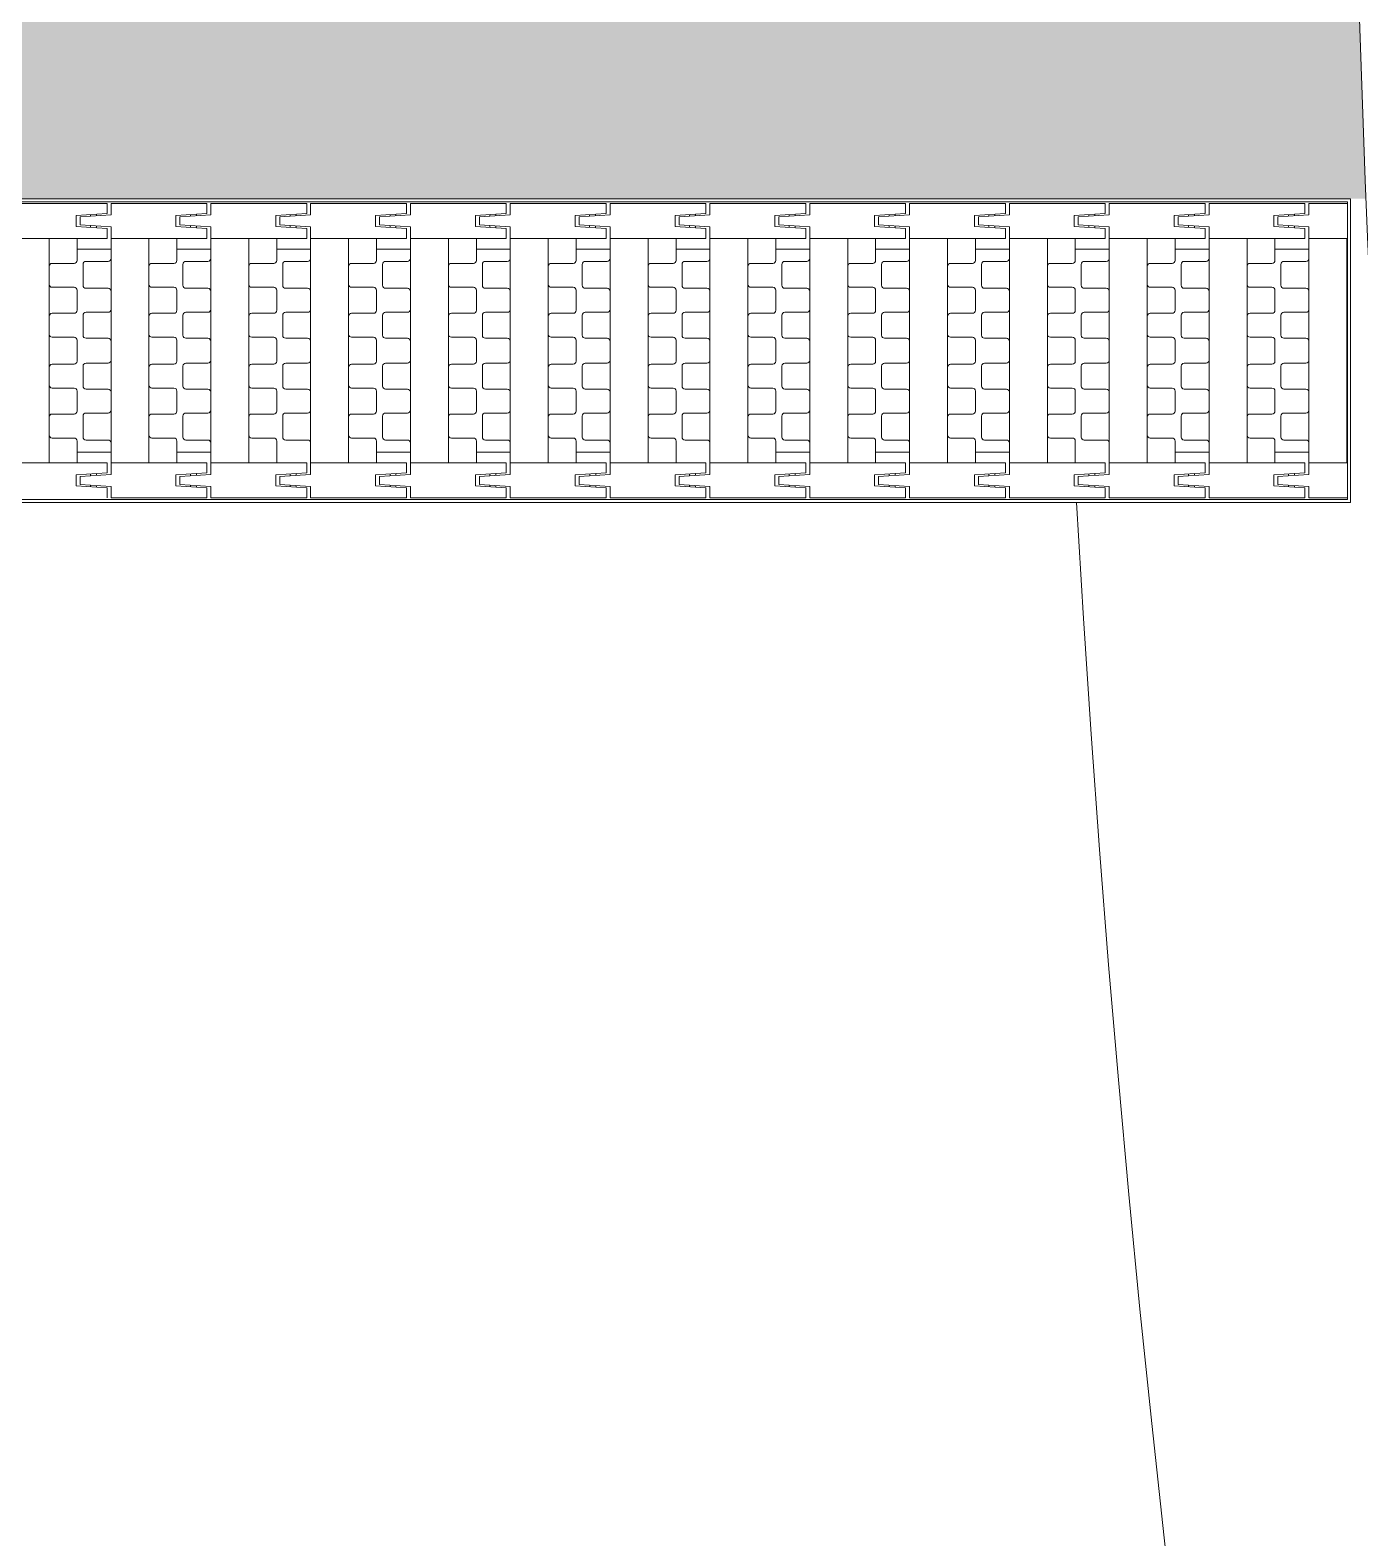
# Model space of a CAD drawing. Header units: millimetres. Extents: x 4003075 to 5615882, y 1445368 to 2591247.
# Drawn here: x 5330306 to 5331181, y 2466286 to 2467279 of the extents above; entities that cross this region are included whole.
import ezdxf

# ---------------------------------------------------------------- set-up
doc = ezdxf.new("R2010")
doc.units = ezdxf.units.MM
doc.layers.add('XR-평면도$0$A-CNTL', color=9, linetype='Continuous', lineweight=15)
doc.layers.add('XR-평면도$0$A-ELEV-LIN3', color=9, linetype='Continuous', lineweight=18)
doc.layers.add('XR-평면도$0$A-ELEV-PATT', color=9, linetype='Continuous')

# ---------------------------------------------------------------- blocks, each defined once
blk = doc.blocks.new('XR-평면도$0$무소음트렌치')
at = {"layer": 'XR-평면도$0$A-ELEV-LIN3'}
for p, q in [((0, 200), (7800, 200)), ((7800, 0), (7800, 200)), ((1.97, 198.03), (7798.03, 198.03)), ((6981.93, 196.88), (6918.88, 196.88)), ((6961.57, 189), (6981.93, 190.31)), ((6961.57, 189), (6961.57, 181.77)), ((6964.2, 188.01), (6984.56, 189.32)), ((6971.08, 188.45), (6971.08, 189.61)), ((6975.02, 188.71), (6975.02, 189.86)), ((6981.93, 190.31), (6981.93, 196.88)), ((6984.56, 189.32), (6984.56, 196.88)), ((6984.56, 196.88), (7047.62, 196.88)), ((7027.25, 189), (7047.62, 190.31)), ((7027.25, 189), (7027.25, 181.77)), ((7029.88, 188.01), (7050.24, 189.32)), ((7036.76, 188.45), (7036.76, 189.61)), ((7040.7, 188.71), (7040.7, 189.86)), ((7047.62, 190.31), (7047.62, 196.88)), ((7050.24, 196.88), (7113.3, 196.88)), ((7050.24, 189.32), (7050.24, 196.88)), ((7092.94, 189), (7113.3, 190.31)), ((7092.94, 189), (7092.94, 181.77)), ((7095.56, 188.01), (7115.92, 189.32)), ((7102.45, 188.45), (7102.45, 189.61)), ((7106.39, 188.71), (7106.39, 189.86)), ((7113.3, 190.31), (7113.3, 196.88)), ((7115.92, 189.32), (7115.92, 196.88)), ((7115.92, 196.88), (7178.98, 196.88)), ((7158.62, 189), (7178.98, 190.31)), ((7158.62, 189), (7158.62, 181.77)), ((7161.25, 188.01), (7181.61, 189.32)), ((7168.13, 188.45), (7168.13, 189.61)), ((7172.07, 188.71), (7172.07, 189.86)), ((7178.98, 190.31), (7178.98, 196.88)), ((7181.61, 189.32), (7181.61, 196.88)), ((7181.61, 196.88), (7244.66, 196.88)), ((7224.3, 189), (7244.66, 190.31)), ((7224.3, 189), (7224.3, 181.77)), ((7226.93, 188.01), (7247.29, 189.32)), ((7233.81, 188.45), (7233.81, 189.61)), ((7237.75, 188.71), (7237.75, 189.86)), ((7244.66, 190.31), (7244.66, 196.88)), ((7247.29, 189.32), (7247.29, 196.88)), ((7247.29, 196.88), (7310.34, 196.88)), ((7289.98, 189), (7310.34, 190.31)), ((7289.98, 189), (7289.98, 181.77)), ((7292.61, 188.01), (7312.97, 189.32)), ((7299.49, 188.45), (7299.49, 189.61)), ((7303.43, 188.71), (7303.43, 189.86)), ((7310.34, 190.31), (7310.34, 196.88)), ((7312.97, 196.88), (7376.02, 196.88)), ((7312.97, 189.32), (7312.97, 196.88)), ((7355.66, 189), (7376.02, 190.31)), ((7355.66, 189), (7355.66, 181.77)), ((7358.29, 188.01), (7378.65, 189.32)), ((7365.17, 188.45), (7365.17, 189.61)), ((7369.11, 188.71), (7369.11, 189.86)), ((7376.02, 190.31), (7376.02, 196.88)), ((7378.65, 189.32), (7378.65, 196.88)), ((7378.65, 196.88), (7441.7, 196.88)), ((7421.34, 189), (7441.7, 190.31)), ((7421.34, 189), (7421.34, 181.77)), ((7423.97, 188.01), (7444.33, 189.32)), ((7430.85, 188.45), (7430.85, 189.61)), ((7434.79, 188.71), (7434.79, 189.86)), ((7441.7, 190.31), (7441.7, 196.88)), ((7444.33, 189.32), (7444.33, 196.88)), ((7444.33, 196.88), (7507.39, 196.88)), ((7487.02, 189), (7507.39, 190.31)), ((7487.02, 189), (7487.02, 181.77)), ((7489.65, 188.01), (7510.01, 189.32)), ((7496.53, 188.45), (7496.53, 189.61)), ((7500.48, 188.71), (7500.48, 189.86)), ((7507.39, 190.31), (7507.39, 196.88)), ((7510.01, 189.32), (7510.01, 196.88)), ((7510.01, 196.88), (7573.07, 196.88)), ((7552.71, 189), (7573.07, 190.31)), ((7552.71, 189), (7552.71, 181.77)), ((7555.33, 188.01), (7575.69, 189.32)), ((7562.22, 188.45), (7562.22, 189.61)), ((7566.16, 188.71), (7566.16, 189.86)), ((7573.07, 190.31), (7573.07, 196.88)), ((7575.69, 196.88), (7638.75, 196.88)), ((7575.69, 189.32), (7575.69, 196.88)), ((7618.39, 189), (7638.75, 190.31)), ((7618.39, 189), (7618.39, 181.77)), ((7621.02, 188.01), (7641.38, 189.32)), ((7627.9, 188.45), (7627.9, 189.61)), ((7631.84, 188.71), (7631.84, 189.86)), ((7638.75, 190.31), (7638.75, 196.88)), ((7641.38, 189.32), (7641.38, 196.88)), ((7641.38, 196.88), (7704.43, 196.88)), ((7684.07, 189), (7704.43, 190.31)), ((7684.07, 189), (7684.07, 181.77)), ((7686.7, 188.01), (7707.06, 189.32)), ((7693.58, 188.45), (7693.58, 189.61)), ((7697.52, 188.71), (7697.52, 189.86)), ((7704.43, 190.31), (7704.43, 196.88)), ((7707.06, 189.32), (7707.06, 196.88)), ((7707.06, 196.88), (7770.11, 196.88)), ((7749.75, 189), (7770.11, 190.31)), ((7749.75, 189), (7749.75, 181.77)), ((7752.38, 188.01), (7772.74, 189.32)), ((7759.26, 188.45), (7759.26, 189.61)), ((7763.2, 188.71), (7763.2, 189.86)), ((7770.11, 190.31), (7770.11, 196.88)), ((7772.74, 189.32), (7772.74, 196.88)), ((7772.74, 196.88), (7798.03, 196.88)), ((7798.03, 1.97), (7798.03, 198.03)), ((6961.57, 181.77), (6981.93, 180.46)), ((6964.2, 188.01), (6964.2, 182.76)), ((6964.2, 182.76), (6984.56, 181.44)), ((6971.08, 181.16), (6971.08, 182.31)), ((6975.02, 180.9), (6975.02, 182.06)), ((6981.93, 180.46), (6981.93, 173.89)), ((6984.56, 181.44), (6984.56, 173.89)), ((7027.25, 181.77), (7047.62, 180.46)), ((7029.88, 188.01), (7029.88, 182.76)), ((7029.88, 182.76), (7050.24, 181.44)), ((7036.76, 181.16), (7036.76, 182.31)), ((7040.7, 180.9), (7040.7, 182.06)), ((7047.62, 180.46), (7047.62, 173.89)), ((7050.24, 181.44), (7050.24, 173.89)), ((7092.94, 181.77), (7113.3, 180.46)), ((7095.56, 188.01), (7095.56, 182.76)), ((7095.56, 182.76), (7115.92, 181.44)), ((7102.45, 181.16), (7102.45, 182.31)), ((7106.39, 180.9), (7106.39, 182.06)), ((7113.3, 180.46), (7113.3, 173.89)), ((7115.92, 181.44), (7115.92, 173.89)), ((7158.62, 181.77), (7178.98, 180.46)), ((7161.25, 188.01), (7161.25, 182.76)), ((7161.25, 182.76), (7181.61, 181.44)), ((7168.13, 181.16), (7168.13, 182.31)), ((7172.07, 180.9), (7172.07, 182.06)), ((7178.98, 180.46), (7178.98, 173.89)), ((7181.61, 181.44), (7181.61, 173.89)), ((7224.3, 181.77), (7244.66, 180.46)), ((7226.93, 188.01), (7226.93, 182.76)), ((7226.93, 182.76), (7247.29, 181.44)), ((7233.81, 181.16), (7233.81, 182.31)), ((7237.75, 180.9), (7237.75, 182.06)), ((7244.66, 180.46), (7244.66, 173.89)), ((7247.29, 181.44), (7247.29, 173.89)), ((7289.98, 181.77), (7310.34, 180.46)), ((7292.61, 188.01), (7292.61, 182.76)), ((7292.61, 182.76), (7312.97, 181.44)), ((7299.49, 181.16), (7299.49, 182.31)), ((7303.43, 180.9), (7303.43, 182.06)), ((7310.34, 180.46), (7310.34, 173.89)), ((7312.97, 181.44), (7312.97, 173.89)), ((7355.66, 181.77), (7376.02, 180.46)), ((7358.29, 188.01), (7358.29, 182.76)), ((7358.29, 182.76), (7378.65, 181.44)), ((7365.17, 181.16), (7365.17, 182.31)), ((7369.11, 180.9), (7369.11, 182.06)), ((7376.02, 180.46), (7376.02, 173.89)), ((7378.65, 181.44), (7378.65, 173.89)), ((7421.34, 181.77), (7441.7, 180.46)), ((7423.97, 188.01), (7423.97, 182.76)), ((7423.97, 182.76), (7444.33, 181.44)), ((7430.85, 181.16), (7430.85, 182.31)), ((7434.79, 180.9), (7434.79, 182.06)), ((7441.7, 180.46), (7441.7, 173.89)), ((7444.33, 181.44), (7444.33, 173.89)), ((7487.02, 181.77), (7507.39, 180.46)), ((7489.65, 188.01), (7489.65, 182.76)), ((7489.65, 182.76), (7510.01, 181.44)), ((7496.53, 181.16), (7496.53, 182.31)), ((7500.48, 180.9), (7500.48, 182.06)), ((7507.39, 180.46), (7507.39, 173.89)), ((7510.01, 181.44), (7510.01, 173.89)), ((7552.71, 181.77), (7573.07, 180.46)), ((7555.33, 188.01), (7555.33, 182.76)), ((7555.33, 182.76), (7575.69, 181.44)), ((7562.22, 181.16), (7562.22, 182.31)), ((7566.16, 180.9), (7566.16, 182.06)), ((7573.07, 180.46), (7573.07, 173.89)), ((7575.69, 181.44), (7575.69, 173.89)), ((7618.39, 181.77), (7638.75, 180.46)), ((7621.02, 188.01), (7621.02, 182.76)), ((7621.02, 182.76), (7641.38, 181.44)), ((7627.9, 181.16), (7627.9, 182.31)), ((7631.84, 180.9), (7631.84, 182.06)), ((7638.75, 180.46), (7638.75, 173.89)), ((7641.38, 181.44), (7641.38, 173.89)), ((7684.07, 181.77), (7704.43, 180.46)), ((7686.7, 188.01), (7686.7, 182.76)), ((7686.7, 182.76), (7707.06, 181.44)), ((7693.58, 181.16), (7693.58, 182.31)), ((7697.52, 180.9), (7697.52, 182.06)), ((7704.43, 180.46), (7704.43, 173.89)), ((7707.06, 181.44), (7707.06, 173.89)), ((7749.75, 181.77), (7770.11, 180.46)), ((7752.38, 188.01), (7752.38, 182.76)), ((7752.38, 182.76), (7772.74, 181.44)), ((7759.26, 181.16), (7759.26, 182.31)), ((7763.2, 180.9), (7763.2, 182.06)), ((7770.11, 180.46), (7770.11, 173.89)), ((7772.74, 181.44), (7772.74, 173.89)), ((6918.88, 173.89), (6981.93, 173.89)), ((6943.84, 173.89), (6943.84, 26.11)), ((6962.23, 173.89), (6962.23, 159.44)), ((6984.56, 173.89), (6984.56, 26.11)), ((6984.56, 173.89), (7047.62, 173.89)), ((7009.52, 173.89), (7009.52, 26.11)), ((7027.91, 173.89), (7027.91, 159.44)), ((7050.24, 173.89), (7050.24, 26.11)), ((7050.24, 173.89), (7113.3, 173.89)), ((7075.2, 173.89), (7075.2, 26.11)), ((7093.59, 173.89), (7093.59, 159.44)), ((7115.92, 173.89), (7115.92, 26.11)), ((7115.92, 173.89), (7178.98, 173.89)), ((7140.88, 173.89), (7140.88, 26.11)), ((7159.27, 173.89), (7159.27, 159.44)), ((7181.61, 173.89), (7181.61, 26.11)), ((7181.61, 173.89), (7244.66, 173.89)), ((7206.57, 173.89), (7206.57, 26.11)), ((7224.96, 173.89), (7224.96, 159.44)), ((7247.29, 173.89), (7247.29, 26.11)), ((7247.29, 173.89), (7310.34, 173.89)), ((7272.25, 173.89), (7272.25, 26.11)), ((7290.64, 173.89), (7290.64, 159.44)), ((7312.97, 173.89), (7312.97, 26.11)), ((7312.97, 173.89), (7376.02, 173.89)), ((7337.93, 173.89), (7337.93, 26.11)), ((7356.32, 173.89), (7356.32, 159.44)), ((7378.65, 173.89), (7378.65, 26.11)), ((7378.65, 173.89), (7441.7, 173.89)), ((7403.61, 173.89), (7403.61, 26.11)), ((7422, 173.89), (7422, 159.44)), ((7444.33, 173.89), (7444.33, 26.11)), ((7444.33, 173.89), (7507.39, 173.89)), ((7469.29, 173.89), (7469.29, 26.11)), ((7487.68, 173.89), (7487.68, 159.44)), ((7510.01, 173.89), (7510.01, 26.11)), ((7510.01, 173.89), (7573.07, 173.89)), ((7534.97, 173.89), (7534.97, 26.11)), ((7553.36, 173.89), (7553.36, 159.44)), ((7575.69, 173.89), (7575.69, 26.11)), ((7575.69, 173.89), (7638.75, 173.89)), ((7600.65, 173.89), (7600.65, 26.11)), ((7619.04, 173.89), (7619.04, 159.44)), ((7641.38, 173.89), (7641.38, 26.11)), ((7641.38, 173.89), (7704.43, 173.89)), ((7666.34, 173.89), (7666.34, 26.11)), ((7684.73, 173.89), (7684.73, 159.44)), ((7707.06, 173.89), (7707.06, 26.11)), ((7707.06, 173.89), (7770.11, 173.89)), ((7732.02, 173.89), (7732.02, 26.11)), ((7750.41, 173.89), (7750.41, 159.44)), ((7772.74, 173.89), (7772.74, 26.11)), ((7772.74, 173.89), (7798.03, 173.89)), ((7797.7, 173.89), (7797.7, 26.11)), ((6962.23, 166.83), (6984.56, 166.83)), ((6968.14, 158.78), (6982.59, 158.78)), ((7027.91, 166.83), (7050.24, 166.83)), ((7033.82, 158.78), (7048.27, 158.78)), ((7093.59, 166.83), (7115.92, 166.83)), ((7099.5, 158.78), (7113.95, 158.78)), ((7159.27, 166.83), (7181.61, 166.83)), ((7165.19, 158.78), (7179.64, 158.78)), ((7224.96, 166.83), (7247.29, 166.83)), ((7230.87, 158.78), (7245.32, 158.78)), ((7290.64, 166.83), (7312.97, 166.83)), ((7296.55, 158.78), (7311, 158.78)), ((7356.32, 166.83), (7378.65, 166.83)), ((7362.23, 158.78), (7376.68, 158.78)), ((7422, 166.83), (7444.33, 166.83)), ((7427.91, 158.78), (7442.36, 158.78)), ((7487.68, 166.83), (7510.01, 166.83)), ((7493.59, 158.78), (7508.04, 158.78)), ((7553.36, 166.83), (7575.69, 166.83)), ((7559.27, 158.78), (7573.72, 158.78)), ((7619.04, 166.83), (7641.38, 166.83)), ((7624.96, 158.78), (7639.41, 158.78)), ((7684.73, 166.83), (7707.06, 166.83)), ((7690.64, 158.78), (7705.09, 158.78)), ((7750.41, 166.83), (7772.74, 166.83)), ((7756.32, 158.78), (7770.77, 158.78)), ((6945.81, 157.47), (6960.26, 157.47)), ((6966.17, 156.81), (6966.17, 143.02)), ((7011.49, 157.47), (7025.94, 157.47)), ((7031.85, 156.81), (7031.85, 143.02)), ((7077.17, 157.47), (7091.62, 157.47)), ((7097.53, 156.81), (7097.53, 143.02)), ((7142.85, 157.47), (7157.3, 157.47)), ((7163.22, 156.81), (7163.22, 143.02)), ((7208.54, 157.47), (7222.99, 157.47)), ((7228.9, 156.81), (7228.9, 143.02)), ((7274.22, 157.47), (7288.67, 157.47)), ((7294.58, 156.81), (7294.58, 143.02)), ((7339.9, 157.47), (7354.35, 157.47)), ((7360.26, 156.81), (7360.26, 143.02)), ((7405.58, 157.47), (7420.03, 157.47)), ((7425.94, 156.81), (7425.94, 143.02)), ((7471.26, 157.47), (7485.71, 157.47)), ((7491.62, 156.81), (7491.62, 143.02)), ((7536.94, 157.47), (7551.39, 157.47)), ((7557.3, 156.81), (7557.3, 143.02)), ((7602.62, 157.47), (7617.07, 157.47)), ((7622.99, 156.81), (7622.99, 143.02)), ((7668.31, 157.47), (7682.76, 157.47)), ((7688.67, 156.81), (7688.67, 143.02)), ((7733.99, 157.47), (7748.44, 157.47)), ((7754.35, 156.81), (7754.35, 143.02)), ((6945.81, 141.71), (6960.26, 141.71)), ((6962.23, 139.73), (6962.23, 126.6)), ((6968.14, 141.05), (6982.59, 141.05)), ((7011.49, 141.71), (7025.94, 141.71)), ((7027.91, 139.73), (7027.91, 126.6)), ((7033.82, 141.05), (7048.27, 141.05)), ((7077.17, 141.71), (7091.62, 141.71)), ((7093.59, 139.73), (7093.59, 126.6)), ((7099.5, 141.05), (7113.95, 141.05)), ((7142.85, 141.71), (7157.3, 141.71)), ((7159.27, 139.73), (7159.27, 126.6)), ((7165.19, 141.05), (7179.64, 141.05)), ((7208.54, 141.71), (7222.99, 141.71)), ((7224.96, 139.73), (7224.96, 126.6)), ((7230.87, 141.05), (7245.32, 141.05)), ((7274.22, 141.71), (7288.67, 141.71)), ((7290.64, 139.73), (7290.64, 126.6)), ((7296.55, 141.05), (7311, 141.05)), ((7339.9, 141.71), (7354.35, 141.71)), ((7356.32, 139.73), (7356.32, 126.6)), ((7362.23, 141.05), (7376.68, 141.05)), ((7405.58, 141.71), (7420.03, 141.71)), ((7422, 139.73), (7422, 126.6)), ((7427.91, 141.05), (7442.36, 141.05)), ((7471.26, 141.71), (7485.71, 141.71)), ((7487.68, 139.73), (7487.68, 126.6)), ((7493.59, 141.05), (7508.04, 141.05)), ((7536.94, 141.71), (7551.39, 141.71)), ((7553.36, 139.73), (7553.36, 126.6)), ((7559.27, 141.05), (7573.72, 141.05)), ((7602.62, 141.71), (7617.07, 141.71)), ((7619.04, 139.73), (7619.04, 126.6)), ((7624.96, 141.05), (7639.41, 141.05)), ((7668.31, 141.71), (7682.76, 141.71)), ((7684.73, 139.73), (7684.73, 126.6)), ((7690.64, 141.05), (7705.09, 141.05)), ((7733.99, 141.71), (7748.44, 141.71)), ((7750.41, 139.73), (7750.41, 126.6)), ((7756.32, 141.05), (7770.77, 141.05)), ((6945.81, 124.63), (6960.26, 124.63)), ((6966.17, 123.31), (6966.17, 110.18)), ((6968.14, 125.29), (6982.59, 125.29)), ((7011.49, 124.63), (7025.94, 124.63)), ((7031.85, 123.31), (7031.85, 110.18)), ((7033.82, 125.29), (7048.27, 125.29)), ((7077.17, 124.63), (7091.62, 124.63)), ((7097.53, 123.31), (7097.53, 110.18)), ((7099.5, 125.29), (7113.95, 125.29)), ((7142.85, 124.63), (7157.3, 124.63)), ((7163.22, 123.31), (7163.22, 110.18)), ((7165.19, 125.29), (7179.64, 125.29)), ((7208.54, 124.63), (7222.99, 124.63)), ((7228.9, 123.31), (7228.9, 110.18)), ((7230.87, 125.29), (7245.32, 125.29)), ((7274.22, 124.63), (7288.67, 124.63)), ((7294.58, 123.31), (7294.58, 110.18)), ((7296.55, 125.29), (7311, 125.29)), ((7339.9, 124.63), (7354.35, 124.63)), ((7360.26, 123.31), (7360.26, 110.18)), ((7362.23, 125.29), (7376.68, 125.29)), ((7405.58, 124.63), (7420.03, 124.63)), ((7425.94, 123.31), (7425.94, 110.18)), ((7427.91, 125.29), (7442.36, 125.29)), ((7471.26, 124.63), (7485.71, 124.63)), ((7491.62, 123.31), (7491.62, 110.18)), ((7493.59, 125.29), (7508.04, 125.29)), ((7536.94, 124.63), (7551.39, 124.63)), ((7557.3, 123.31), (7557.3, 110.18)), ((7559.27, 125.29), (7573.72, 125.29)), ((7602.62, 124.63), (7617.07, 124.63)), ((7622.99, 123.31), (7622.99, 110.18)), ((7624.96, 125.29), (7639.41, 125.29)), ((7668.31, 124.63), (7682.76, 124.63)), ((7688.67, 123.31), (7688.67, 110.18)), ((7690.64, 125.29), (7705.09, 125.29)), ((7733.99, 124.63), (7748.44, 124.63)), ((7754.35, 123.31), (7754.35, 110.18)), ((7756.32, 125.29), (7770.77, 125.29)), ((6945.81, 108.86), (6960.26, 108.86)), ((6962.23, 100), (6962.23, 106.89)), ((6962.23, 100), (6962.23, 93.1)), ((6968.14, 108.21), (6982.59, 108.21)), ((7011.49, 108.86), (7025.94, 108.86)), ((7027.91, 100), (7027.91, 106.89)), ((7027.91, 100), (7027.91, 93.1)), ((7033.82, 108.21), (7048.27, 108.21)), ((7077.17, 108.86), (7091.62, 108.86)), ((7093.59, 100), (7093.59, 106.89)), ((7093.59, 100), (7093.59, 93.1)), ((7099.5, 108.21), (7113.95, 108.21)), ((7142.85, 108.86), (7157.3, 108.86)), ((7159.27, 100), (7159.27, 106.89)), ((7159.27, 100), (7159.27, 93.1)), ((7165.19, 108.21), (7179.64, 108.21)), ((7208.54, 108.86), (7222.99, 108.86)), ((7224.96, 100), (7224.96, 106.89)), ((7224.96, 100), (7224.96, 93.1)), ((7230.87, 108.21), (7245.32, 108.21)), ((7274.22, 108.86), (7288.67, 108.86)), ((7290.64, 100), (7290.64, 106.89)), ((7290.64, 100), (7290.64, 93.1)), ((7296.55, 108.21), (7311, 108.21)), ((7339.9, 108.86), (7354.35, 108.86)), ((7356.32, 100), (7356.32, 106.89)), ((7356.32, 100), (7356.32, 93.1)), ((7362.23, 108.21), (7376.68, 108.21)), ((7405.58, 108.86), (7420.03, 108.86)), ((7422, 100), (7422, 106.89)), ((7422, 100), (7422, 93.1)), ((7427.91, 108.21), (7442.36, 108.21)), ((7471.26, 108.86), (7485.71, 108.86)), ((7487.68, 100), (7487.68, 106.89)), ((7487.68, 100), (7487.68, 93.1)), ((7493.59, 108.21), (7508.04, 108.21)), ((7536.94, 108.86), (7551.39, 108.86)), ((7553.36, 100), (7553.36, 106.89)), ((7553.36, 100), (7553.36, 93.1)), ((7559.27, 108.21), (7573.72, 108.21)), ((7602.62, 108.86), (7617.07, 108.86)), ((7619.04, 100), (7619.04, 106.89)), ((7619.04, 100), (7619.04, 93.1)), ((7624.96, 108.21), (7639.41, 108.21)), ((7668.31, 108.86), (7682.76, 108.86)), ((7684.73, 100), (7684.73, 106.89)), ((7684.73, 100), (7684.73, 93.1)), ((7690.64, 108.21), (7705.09, 108.21)), ((7733.99, 108.86), (7748.44, 108.86)), ((7750.41, 100), (7750.41, 106.89)), ((7750.41, 100), (7750.41, 93.1)), ((7756.32, 108.21), (7770.77, 108.21)), ((6945.81, 91.13), (6960.26, 91.13)), ((6966.17, 76.68), (6966.17, 89.82)), ((6968.14, 91.79), (6982.59, 91.79)), ((7011.49, 91.13), (7025.94, 91.13)), ((7031.85, 76.68), (7031.85, 89.82)), ((7033.82, 91.79), (7048.27, 91.79)), ((7077.17, 91.13), (7091.62, 91.13)), ((7097.53, 76.68), (7097.53, 89.82)), ((7099.5, 91.79), (7113.95, 91.79)), ((7142.85, 91.13), (7157.3, 91.13)), ((7163.22, 76.68), (7163.22, 89.82)), ((7165.19, 91.79), (7179.64, 91.79)), ((7208.54, 91.13), (7222.99, 91.13)), ((7228.9, 76.68), (7228.9, 89.82)), ((7230.87, 91.79), (7245.32, 91.79)), ((7274.22, 91.13), (7288.67, 91.13)), ((7294.58, 76.68), (7294.58, 89.82)), ((7296.55, 91.79), (7311, 91.79)), ((7339.9, 91.13), (7354.35, 91.13)), ((7360.26, 76.68), (7360.26, 89.82)), ((7362.23, 91.79), (7376.68, 91.79)), ((7405.58, 91.13), (7420.03, 91.13)), ((7425.94, 76.68), (7425.94, 89.82)), ((7427.91, 91.79), (7442.36, 91.79)), ((7471.26, 91.13), (7485.71, 91.13)), ((7491.62, 76.68), (7491.62, 89.82)), ((7493.59, 91.79), (7508.04, 91.79)), ((7536.94, 91.13), (7551.39, 91.13)), ((7557.3, 76.68), (7557.3, 89.82)), ((7559.27, 91.79), (7573.72, 91.79)), ((7602.62, 91.13), (7617.07, 91.13)), ((7622.99, 76.68), (7622.99, 89.82)), ((7624.96, 91.79), (7639.41, 91.79)), ((7668.31, 91.13), (7682.76, 91.13)), ((7688.67, 76.68), (7688.67, 89.82)), ((7690.64, 91.79), (7705.09, 91.79)), ((7733.99, 91.13), (7748.44, 91.13)), ((7754.35, 76.68), (7754.35, 89.82)), ((7756.32, 91.79), (7770.77, 91.79)), ((6945.81, 75.37), (6960.26, 75.37)), ((6962.23, 60.26), (6962.23, 73.4)), ((6968.14, 74.71), (6982.59, 74.71)), ((7011.49, 75.37), (7025.94, 75.37)), ((7027.91, 60.26), (7027.91, 73.4)), ((7033.82, 74.71), (7048.27, 74.71)), ((7077.17, 75.37), (7091.62, 75.37)), ((7093.59, 60.26), (7093.59, 73.4)), ((7099.5, 74.71), (7113.95, 74.71)), ((7142.85, 75.37), (7157.3, 75.37)), ((7159.27, 60.26), (7159.27, 73.4)), ((7165.19, 74.71), (7179.64, 74.71)), ((7208.54, 75.37), (7222.99, 75.37)), ((7224.96, 60.26), (7224.96, 73.4)), ((7230.87, 74.71), (7245.32, 74.71)), ((7274.22, 75.37), (7288.67, 75.37)), ((7290.64, 60.26), (7290.64, 73.4)), ((7296.55, 74.71), (7311, 74.71)), ((7339.9, 75.37), (7354.35, 75.37)), ((7356.32, 60.26), (7356.32, 73.4)), ((7362.23, 74.71), (7376.68, 74.71)), ((7405.58, 75.37), (7420.03, 75.37)), ((7422, 60.26), (7422, 73.4)), ((7427.91, 74.71), (7442.36, 74.71)), ((7471.26, 75.37), (7485.71, 75.37)), ((7487.68, 60.26), (7487.68, 73.4)), ((7493.59, 74.71), (7508.04, 74.71)), ((7536.94, 75.37), (7551.39, 75.37)), ((7553.36, 60.26), (7553.36, 73.4)), ((7559.27, 74.71), (7573.72, 74.71)), ((7602.62, 75.37), (7617.07, 75.37)), ((7619.04, 60.26), (7619.04, 73.4)), ((7624.96, 74.71), (7639.41, 74.71)), ((7668.31, 75.37), (7682.76, 75.37)), ((7684.73, 60.26), (7684.73, 73.4)), ((7690.64, 74.71), (7705.09, 74.71)), ((7733.99, 75.37), (7748.44, 75.37)), ((7750.41, 60.26), (7750.41, 73.4)), ((7756.32, 74.71), (7770.77, 74.71)), ((6945.81, 58.29), (6960.26, 58.29)), ((6966.17, 43.18), (6966.17, 56.98)), ((6968.14, 58.95), (6982.59, 58.95)), ((7011.49, 58.29), (7025.94, 58.29)), ((7031.85, 43.18), (7031.85, 56.98)), ((7033.82, 58.95), (7048.27, 58.95)), ((7077.17, 58.29), (7091.62, 58.29)), ((7097.53, 43.18), (7097.53, 56.98)), ((7099.5, 58.95), (7113.95, 58.95)), ((7142.85, 58.29), (7157.3, 58.29)), ((7163.22, 43.18), (7163.22, 56.98)), ((7165.19, 58.95), (7179.64, 58.95)), ((7208.54, 58.29), (7222.99, 58.29)), ((7228.9, 43.18), (7228.9, 56.98)), ((7230.87, 58.95), (7245.32, 58.95)), ((7274.22, 58.29), (7288.67, 58.29)), ((7294.58, 43.18), (7294.58, 56.98)), ((7296.55, 58.95), (7311, 58.95)), ((7339.9, 58.29), (7354.35, 58.29)), ((7360.26, 43.18), (7360.26, 56.98)), ((7362.23, 58.95), (7376.68, 58.95)), ((7405.58, 58.29), (7420.03, 58.29)), ((7425.94, 43.18), (7425.94, 56.98)), ((7427.91, 58.95), (7442.36, 58.95)), ((7471.26, 58.29), (7485.71, 58.29)), ((7491.62, 43.18), (7491.62, 56.98)), ((7493.59, 58.95), (7508.04, 58.95)), ((7536.94, 58.29), (7551.39, 58.29)), ((7557.3, 43.18), (7557.3, 56.98)), ((7559.27, 58.95), (7573.72, 58.95)), ((7602.62, 58.29), (7617.07, 58.29)), ((7622.99, 43.18), (7622.99, 56.98)), ((7624.96, 58.95), (7639.41, 58.95)), ((7668.31, 58.29), (7682.76, 58.29)), ((7688.67, 43.18), (7688.67, 56.98)), ((7690.64, 58.95), (7705.09, 58.95)), ((7733.99, 58.29), (7748.44, 58.29)), ((7754.35, 43.18), (7754.35, 56.98)), ((7756.32, 58.95), (7770.77, 58.95)), ((6945.81, 42.53), (6960.26, 42.53)), ((6962.23, 26.11), (6962.23, 40.56)), ((6968.14, 41.21), (6982.59, 41.21)), ((7011.49, 42.53), (7025.94, 42.53)), ((7027.91, 26.11), (7027.91, 40.56)), ((7033.82, 41.21), (7048.27, 41.21)), ((7077.17, 42.53), (7091.62, 42.53)), ((7093.59, 26.11), (7093.59, 40.56)), ((7099.5, 41.21), (7113.95, 41.21)), ((7142.85, 42.53), (7157.3, 42.53)), ((7159.27, 26.11), (7159.27, 40.56)), ((7165.19, 41.21), (7179.64, 41.21)), ((7208.54, 42.53), (7222.99, 42.53)), ((7224.96, 26.11), (7224.96, 40.56)), ((7230.87, 41.21), (7245.32, 41.21)), ((7274.22, 42.53), (7288.67, 42.53)), ((7290.64, 26.11), (7290.64, 40.56)), ((7296.55, 41.21), (7311, 41.21)), ((7339.9, 42.53), (7354.35, 42.53)), ((7356.32, 26.11), (7356.32, 40.56)), ((7362.23, 41.21), (7376.68, 41.21)), ((7405.58, 42.53), (7420.03, 42.53)), ((7422, 26.11), (7422, 40.56)), ((7427.91, 41.21), (7442.36, 41.21)), ((7471.26, 42.53), (7485.71, 42.53)), ((7487.68, 26.11), (7487.68, 40.56)), ((7493.59, 41.21), (7508.04, 41.21)), ((7536.94, 42.53), (7551.39, 42.53)), ((7553.36, 26.11), (7553.36, 40.56)), ((7559.27, 41.21), (7573.72, 41.21)), ((7602.62, 42.53), (7617.07, 42.53)), ((7619.04, 26.11), (7619.04, 40.56)), ((7624.96, 41.21), (7639.41, 41.21)), ((7668.31, 42.53), (7682.76, 42.53)), ((7684.73, 26.11), (7684.73, 40.56)), ((7690.64, 41.21), (7705.09, 41.21)), ((7733.99, 42.53), (7748.44, 42.53)), ((7750.41, 26.11), (7750.41, 40.56)), ((7756.32, 41.21), (7770.77, 41.21)), ((6962.23, 33.17), (6984.56, 33.17)), ((7027.91, 33.17), (7050.24, 33.17)), ((7159.27, 33.17), (7181.61, 33.17)), ((7224.96, 33.17), (7247.29, 33.17)), ((7290.64, 33.17), (7312.97, 33.17)), ((7422, 33.17), (7444.33, 33.17)), ((7487.68, 33.17), (7510.01, 33.17)), ((7553.36, 33.17), (7575.69, 33.17)), ((7684.73, 33.17), (7707.06, 33.17)), ((7750.41, 33.17), (7772.74, 33.17)), ((6918.88, 26.11), (6981.93, 26.11)), ((6981.93, 19.54), (6981.93, 26.11)), ((6984.56, 18.55), (6984.56, 26.11)), ((6984.56, 26.11), (7047.62, 26.11)), ((7047.62, 19.54), (7047.62, 26.11)), ((7050.24, 26.11), (7113.3, 26.11)), ((7050.24, 18.55), (7050.24, 26.11)), ((7113.3, 19.54), (7113.3, 26.11)), ((7115.92, 18.55), (7115.92, 26.11)), ((7115.92, 26.11), (7178.98, 26.11)), ((7178.98, 19.54), (7178.98, 26.11)), ((7181.61, 26.11), (7244.66, 26.11)), ((7181.61, 18.55), (7181.61, 26.11)), ((7244.66, 19.54), (7244.66, 26.11)), ((7247.29, 18.55), (7247.29, 26.11)), ((7247.29, 26.11), (7310.34, 26.11)), ((7310.34, 19.54), (7310.34, 26.11)), ((7312.97, 26.11), (7376.02, 26.11)), ((7312.97, 18.55), (7312.97, 26.11)), ((7376.02, 19.54), (7376.02, 26.11)), ((7378.65, 18.55), (7378.65, 26.11)), ((7378.65, 26.11), (7441.7, 26.11)), ((7441.7, 19.54), (7441.7, 26.11)), ((7444.33, 26.11), (7507.39, 26.11)), ((7444.33, 18.55), (7444.33, 26.11)), ((7507.39, 19.54), (7507.39, 26.11)), ((7510.01, 18.55), (7510.01, 26.11)), ((7510.01, 26.11), (7573.07, 26.11)), ((7573.07, 19.54), (7573.07, 26.11)), ((7575.69, 26.11), (7638.75, 26.11)), ((7575.69, 18.55), (7575.69, 26.11)), ((7638.75, 19.54), (7638.75, 26.11)), ((7641.38, 18.55), (7641.38, 26.11)), ((7641.38, 26.11), (7704.43, 26.11)), ((7704.43, 19.54), (7704.43, 26.11)), ((7707.06, 26.11), (7770.11, 26.11)), ((7707.06, 18.55), (7707.06, 26.11)), ((7770.11, 19.54), (7770.11, 26.11)), ((7772.74, 18.55), (7772.74, 26.11)), ((7772.74, 26.11), (7798.03, 26.11)), ((6961.57, 18.22), (6981.93, 19.54)), ((6961.57, 11), (6961.57, 18.22)), ((6961.57, 11), (6981.93, 9.69)), ((6964.2, 17.24), (6984.56, 18.55)), ((6964.2, 17.24), (6964.2, 11.98)), ((6964.2, 11.98), (6984.56, 10.67)), ((6971.11, 18.84), (6971.11, 17.68)), ((6971.11, 11.54), (6971.11, 10.38)), ((6975.05, 19.09), (6975.05, 17.94)), ((6975.05, 11.28), (6975.05, 10.13)), ((6984.56, 10.67), (6984.56, 3.12)), ((7027.25, 18.22), (7047.62, 19.54)), ((7027.25, 11), (7027.25, 18.22)), ((7027.25, 11), (7047.62, 9.69)), ((7029.88, 17.24), (7050.24, 18.55)), ((7029.88, 17.24), (7029.88, 11.98)), ((7029.88, 11.98), (7050.24, 10.67)), ((7036.79, 18.84), (7036.79, 17.68)), ((7036.79, 11.54), (7036.79, 10.38)), ((7040.73, 19.09), (7040.73, 17.94)), ((7040.73, 11.28), (7040.73, 10.13)), ((7050.24, 10.67), (7050.24, 3.12)), ((7092.94, 18.22), (7113.3, 19.54)), ((7092.94, 11), (7092.94, 18.22)), ((7092.94, 11), (7113.3, 9.69)), ((7095.56, 17.24), (7115.92, 18.55)), ((7095.56, 17.24), (7095.56, 11.98)), ((7095.56, 11.98), (7115.92, 10.67)), ((7102.47, 18.84), (7102.47, 17.68)), ((7102.47, 11.54), (7102.47, 10.38)), ((7106.42, 19.09), (7106.42, 17.94)), ((7106.42, 11.28), (7106.42, 10.13)), ((7115.92, 10.67), (7115.92, 3.12)), ((7158.62, 18.22), (7178.98, 19.54)), ((7158.62, 11), (7158.62, 18.22)), ((7158.62, 11), (7178.98, 9.69)), ((7161.25, 17.24), (7181.61, 18.55)), ((7161.25, 11.98), (7161.25, 17.24)), ((7161.25, 11.98), (7181.61, 10.67)), ((7168.13, 18.84), (7168.13, 17.68)), ((7168.13, 11.54), (7168.13, 10.39)), ((7172.07, 19.09), (7172.07, 17.94)), ((7172.07, 11.29), (7172.07, 10.13)), ((7181.61, 10.67), (7181.61, 3.12)), ((7224.3, 18.22), (7244.66, 19.54)), ((7224.3, 11), (7224.3, 18.22)), ((7224.3, 11), (7244.66, 9.69)), ((7226.93, 17.24), (7247.29, 18.55)), ((7226.93, 17.24), (7226.93, 11.98)), ((7226.93, 11.98), (7247.29, 10.67)), ((7233.84, 18.84), (7233.84, 17.68)), ((7233.84, 11.54), (7233.84, 10.38)), ((7237.78, 19.09), (7237.78, 17.94)), ((7237.78, 11.28), (7237.78, 10.13)), ((7247.29, 10.67), (7247.29, 3.12)), ((7289.98, 18.22), (7310.34, 19.54)), ((7289.98, 11), (7289.98, 18.22)), ((7289.98, 11), (7310.34, 9.69)), ((7292.61, 17.24), (7312.97, 18.55)), ((7292.61, 17.24), (7292.61, 11.98)), ((7292.61, 11.98), (7312.97, 10.67)), ((7299.52, 18.84), (7299.52, 17.68)), ((7299.52, 11.54), (7299.52, 10.38)), ((7303.46, 19.09), (7303.46, 17.94)), ((7303.46, 11.28), (7303.46, 10.13)), ((7312.97, 10.67), (7312.97, 3.12)), ((7355.66, 18.22), (7376.02, 19.54)), ((7355.66, 11), (7355.66, 18.22)), ((7355.66, 11), (7376.02, 9.69)), ((7358.29, 17.24), (7378.65, 18.55)), ((7358.29, 17.24), (7358.29, 11.98)), ((7358.29, 11.98), (7378.65, 10.67)), ((7365.2, 18.84), (7365.2, 17.68)), ((7365.2, 11.54), (7365.2, 10.38)), ((7369.14, 19.09), (7369.14, 17.94)), ((7369.14, 11.28), (7369.14, 10.13)), ((7378.65, 10.67), (7378.65, 3.12)), ((7421.34, 18.22), (7441.7, 19.54)), ((7421.34, 11), (7421.34, 18.22)), ((7421.34, 11), (7441.7, 9.69)), ((7423.97, 17.24), (7444.33, 18.55)), ((7423.97, 11.98), (7423.97, 17.24)), ((7423.97, 11.98), (7444.33, 10.67)), ((7430.85, 18.84), (7430.85, 17.68)), ((7430.85, 11.54), (7430.85, 10.39)), ((7434.79, 19.09), (7434.79, 17.94)), ((7434.79, 11.29), (7434.79, 10.13)), ((7444.33, 10.67), (7444.33, 3.12)), ((7487.02, 18.22), (7507.39, 19.54)), ((7487.02, 11), (7487.02, 18.22)), ((7487.02, 11), (7507.39, 9.69)), ((7489.65, 17.24), (7510.01, 18.55)), ((7489.65, 17.24), (7489.65, 11.98)), ((7489.65, 11.98), (7510.01, 10.67)), ((7496.56, 18.84), (7496.56, 17.68)), ((7496.56, 11.54), (7496.56, 10.38)), ((7500.5, 19.09), (7500.5, 17.94)), ((7500.5, 11.28), (7500.5, 10.13)), ((7510.01, 10.67), (7510.01, 3.12)), ((7552.71, 18.22), (7573.07, 19.54)), ((7552.71, 11), (7552.71, 18.22)), ((7552.71, 11), (7573.07, 9.69)), ((7555.33, 17.24), (7575.69, 18.55)), ((7555.33, 17.24), (7555.33, 11.98)), ((7555.33, 11.98), (7575.69, 10.67)), ((7562.24, 18.84), (7562.24, 17.68)), ((7562.24, 11.54), (7562.24, 10.38)), ((7566.19, 19.09), (7566.19, 17.94)), ((7566.19, 11.28), (7566.19, 10.13)), ((7575.69, 10.67), (7575.69, 3.12)), ((7618.39, 18.22), (7638.75, 19.54)), ((7618.39, 11), (7618.39, 18.22)), ((7618.39, 11), (7638.75, 9.69)), ((7621.02, 17.24), (7641.38, 18.55)), ((7621.02, 17.24), (7621.02, 11.98)), ((7621.02, 11.98), (7641.38, 10.67)), ((7627.93, 18.84), (7627.93, 17.68)), ((7627.93, 11.54), (7627.93, 10.38)), ((7631.87, 19.09), (7631.87, 17.94)), ((7631.87, 11.28), (7631.87, 10.13)), ((7641.38, 10.67), (7641.38, 3.12)), ((7684.07, 18.22), (7704.43, 19.54)), ((7684.07, 11), (7684.07, 18.22)), ((7684.07, 11), (7704.43, 9.69)), ((7686.7, 17.24), (7707.06, 18.55)), ((7686.7, 11.98), (7686.7, 17.24)), ((7686.7, 11.98), (7707.06, 10.67)), ((7693.58, 18.84), (7693.58, 17.68)), ((7693.58, 11.54), (7693.58, 10.39)), ((7697.52, 19.09), (7697.52, 17.94)), ((7697.52, 11.29), (7697.52, 10.13)), ((7707.06, 10.67), (7707.06, 3.12)), ((7749.75, 18.22), (7770.11, 19.54)), ((7749.75, 11), (7749.75, 18.22)), ((7749.75, 11), (7770.11, 9.69)), ((7752.38, 17.24), (7772.74, 18.55)), ((7752.38, 17.24), (7752.38, 11.98)), ((7752.38, 11.98), (7772.74, 10.67)), ((7759.29, 18.84), (7759.29, 17.68)), ((7759.29, 11.54), (7759.29, 10.38)), ((7763.23, 19.09), (7763.23, 17.94)), ((7763.23, 11.28), (7763.23, 10.13)), ((7772.74, 10.67), (7772.74, 3.12)), ((1.97, 1.97), (7798.03, 1.97)), ((6981.93, 9.69), (6981.93, 3.12)), ((6984.56, 3.12), (7047.62, 3.12)), ((7047.62, 9.69), (7047.62, 3.12)), ((7050.24, 3.12), (7113.3, 3.12)), ((7113.3, 9.69), (7113.3, 3.12)), ((7115.92, 3.12), (7178.98, 3.12)), ((7178.98, 9.69), (7178.98, 3.12)), ((7181.61, 3.12), (7244.66, 3.12)), ((7244.66, 9.69), (7244.66, 3.12)), ((7247.29, 3.12), (7310.34, 3.12)), ((7310.34, 9.69), (7310.34, 3.12)), ((7312.97, 3.12), (7376.02, 3.12)), ((7376.02, 9.69), (7376.02, 3.12)), ((7378.65, 3.12), (7441.7, 3.12)), ((7441.7, 9.69), (7441.7, 3.12)), ((7444.33, 3.12), (7507.39, 3.12)), ((7507.39, 9.69), (7507.39, 3.12)), ((7510.01, 3.12), (7573.07, 3.12)), ((7573.07, 9.69), (7573.07, 3.12)), ((7575.69, 3.12), (7638.75, 3.12)), ((7638.75, 9.69), (7638.75, 3.12)), ((7641.38, 3.12), (7704.43, 3.12)), ((7704.43, 9.69), (7704.43, 3.12)), ((7707.06, 3.12), (7770.11, 3.12)), ((7770.11, 9.69), (7770.11, 3.12)), ((7772.74, 3.12), (7798.03, 3.12)), ((0, 0), (7800, 0))]:
    blk.add_line(p, q, dxfattribs=at)
for centre, start, end in [((6960.26, 159.44), 270, 0), ((6968.14, 156.81), 90, 180), ((6982.59, 160.75), 270, 0), ((7025.94, 159.44), 270, 0), ((7033.82, 156.81), 90, 180), ((7048.27, 160.75), 270, 0), ((7091.62, 159.44), 270, 0), ((7099.5, 156.81), 90, 180), ((7113.95, 160.75), 270, 0), ((7157.3, 159.44), 270, 0), ((7165.19, 156.81), 90, 180), ((7179.64, 160.75), 270, 0), ((7222.99, 159.44), 270, 0), ((7230.87, 156.81), 90, 180), ((7245.32, 160.75), 270, 0), ((7288.67, 159.44), 270, 0), ((7296.55, 156.81), 90, 180), ((7311, 160.75), 270, 0), ((7354.35, 159.44), 270, 0), ((7362.23, 156.81), 90, 180), ((7376.68, 160.75), 270, 0), ((7420.03, 159.44), 270, 0), ((7427.91, 156.81), 90, 180), ((7442.36, 160.75), 270, 0), ((7485.71, 159.44), 270, 0), ((7493.59, 156.81), 90, 180), ((7508.04, 160.75), 270, 0), ((7551.39, 159.44), 270, 0), ((7559.27, 156.81), 90, 180), ((7573.72, 160.75), 270, 0), ((7617.07, 159.44), 270, 0), ((7624.96, 156.81), 90, 180), ((7639.41, 160.75), 270, 0), ((7682.76, 159.44), 270, 0), ((7690.64, 156.81), 90, 180), ((7705.09, 160.75), 270, 0), ((7748.44, 159.44), 270, 0), ((7756.32, 156.81), 90, 180), ((7770.77, 160.75), 270, 0), ((6945.81, 155.5), 90, 180), ((7011.49, 155.5), 90, 180), ((7077.17, 155.5), 90, 180), ((7142.85, 155.5), 90, 180), ((7208.54, 155.5), 90, 180), ((7274.22, 155.5), 90, 180), ((7339.9, 155.5), 90, 180), ((7405.58, 155.5), 90, 180), ((7471.26, 155.5), 90, 180), ((7536.94, 155.5), 90, 180), ((7602.62, 155.5), 90, 180), ((7668.31, 155.5), 90, 180), ((7733.99, 155.5), 90, 180), ((6945.81, 143.68), 180, 270), ((6960.26, 139.73), 0, 90), ((6968.14, 143.02), 180, 270), ((6982.59, 139.08), 0, 90), ((7011.49, 143.68), 180, 270), ((7025.94, 139.73), 0, 90), ((7033.82, 143.02), 180, 270), ((7048.27, 139.08), 0, 90), ((7077.17, 143.68), 180, 270), ((7091.62, 139.73), 0, 90), ((7099.5, 143.02), 180, 270), ((7113.95, 139.08), 0, 90), ((7142.85, 143.68), 180, 270), ((7157.3, 139.73), 0, 90), ((7165.19, 143.02), 180, 270), ((7179.64, 139.08), 0, 90), ((7208.54, 143.68), 180, 270), ((7222.99, 139.73), 0, 90), ((7230.87, 143.02), 180, 270), ((7245.32, 139.08), 0, 90), ((7274.22, 143.68), 180, 270), ((7288.67, 139.73), 0, 90), ((7296.55, 143.02), 180, 270), ((7311, 139.08), 0, 90), ((7339.9, 143.68), 180, 270), ((7354.35, 139.73), 0, 90), ((7362.23, 143.02), 180, 270), ((7376.68, 139.08), 0, 90), ((7405.58, 143.68), 180, 270), ((7420.03, 139.73), 0, 90), ((7427.91, 143.02), 180, 270), ((7442.36, 139.08), 0, 90), ((7471.26, 143.68), 180, 270), ((7485.71, 139.73), 0, 90), ((7493.59, 143.02), 180, 270), ((7508.04, 139.08), 0, 90), ((7536.94, 143.68), 180, 270), ((7551.39, 139.73), 0, 90), ((7559.27, 143.02), 180, 270), ((7573.72, 139.08), 0, 90), ((7602.62, 143.68), 180, 270), ((7617.07, 139.73), 0, 90), ((7624.96, 143.02), 180, 270), ((7639.41, 139.08), 0, 90), ((7668.31, 143.68), 180, 270), ((7682.76, 139.73), 0, 90), ((7690.64, 143.02), 180, 270), ((7705.09, 139.08), 0, 90), ((7733.99, 143.68), 180, 270), ((7748.44, 139.73), 0, 90), ((7756.32, 143.02), 180, 270), ((7770.77, 139.08), 0, 90), ((6945.81, 122.66), 90, 180), ((6960.26, 126.6), 270, 0), ((6968.14, 123.31), 90, 180), ((6982.59, 127.26), 270, 0), ((7011.49, 122.66), 90, 180), ((7025.94, 126.6), 270, 0), ((7033.82, 123.31), 90, 180), ((7048.27, 127.26), 270, 0), ((7077.17, 122.66), 90, 180), ((7091.62, 126.6), 270, 0), ((7099.5, 123.31), 90, 180), ((7113.95, 127.26), 270, 0), ((7142.85, 122.66), 90, 180), ((7157.3, 126.6), 270, 0), ((7165.19, 123.31), 90, 180), ((7179.64, 127.26), 270, 0), ((7208.54, 122.66), 90, 180), ((7222.99, 126.6), 270, 0), ((7230.87, 123.31), 90, 180), ((7245.32, 127.26), 270, 0), ((7274.22, 122.66), 90, 180), ((7288.67, 126.6), 270, 0), ((7296.55, 123.31), 90, 180), ((7311, 127.26), 270, 0), ((7339.9, 122.66), 90, 180), ((7354.35, 126.6), 270, 0), ((7362.23, 123.31), 90, 180), ((7376.68, 127.26), 270, 0), ((7405.58, 122.66), 90, 180), ((7420.03, 126.6), 270, 0), ((7427.91, 123.31), 90, 180), ((7442.36, 127.26), 270, 0), ((7471.26, 122.66), 90, 180), ((7485.71, 126.6), 270, 0), ((7493.59, 123.31), 90, 180), ((7508.04, 127.26), 270, 0), ((7536.94, 122.66), 90, 180), ((7551.39, 126.6), 270, 0), ((7559.27, 123.31), 90, 180), ((7573.72, 127.26), 270, 0), ((7602.62, 122.66), 90, 180), ((7617.07, 126.6), 270, 0), ((7624.96, 123.31), 90, 180), ((7639.41, 127.26), 270, 0), ((7668.31, 122.66), 90, 180), ((7682.76, 126.6), 270, 0), ((7690.64, 123.31), 90, 180), ((7705.09, 127.26), 270, 0), ((7733.99, 122.66), 90, 180), ((7748.44, 126.6), 270, 0), ((7756.32, 123.31), 90, 180), ((7770.77, 127.26), 270, 0), ((6945.81, 110.84), 180, 270), ((6968.14, 110.18), 180, 270), ((7011.49, 110.84), 180, 270), ((7033.82, 110.18), 180, 270), ((7077.17, 110.84), 180, 270), ((7099.5, 110.18), 180, 270), ((7142.85, 110.84), 180, 270), ((7165.19, 110.18), 180, 270), ((7208.54, 110.84), 180, 270), ((7230.87, 110.18), 180, 270), ((7274.22, 110.84), 180, 270), ((7296.55, 110.18), 180, 270), ((7339.9, 110.84), 180, 270), ((7362.23, 110.18), 180, 270), ((7405.58, 110.84), 180, 270), ((7427.91, 110.18), 180, 270), ((7471.26, 110.84), 180, 270), ((7493.59, 110.18), 180, 270), ((7536.94, 110.84), 180, 270), ((7559.27, 110.18), 180, 270), ((7602.62, 110.84), 180, 270), ((7624.96, 110.18), 180, 270), ((7668.31, 110.84), 180, 270), ((7690.64, 110.18), 180, 270), ((7733.99, 110.84), 180, 270), ((7756.32, 110.18), 180, 270), ((6960.26, 106.89), 0, 90), ((6982.59, 106.24), 0, 90), ((7025.94, 106.89), 0, 90), ((7048.27, 106.24), 0, 90), ((7091.62, 106.89), 0, 90), ((7113.95, 106.24), 0, 90), ((7157.3, 106.89), 0, 90), ((7179.64, 106.24), 0, 90), ((7222.99, 106.89), 0, 90), ((7245.32, 106.24), 0, 90), ((7288.67, 106.89), 0, 90), ((7311, 106.24), 0, 90), ((7354.35, 106.89), 0, 90), ((7376.68, 106.24), 0, 90), ((7420.03, 106.89), 0, 90), ((7442.36, 106.24), 0, 90), ((7485.71, 106.89), 0, 90), ((7508.04, 106.24), 0, 90), ((7551.39, 106.89), 0, 90), ((7573.72, 106.24), 0, 90), ((7617.07, 106.89), 0, 90), ((7639.41, 106.24), 0, 90), ((7682.76, 106.89), 0, 90), ((7705.09, 106.24), 0, 90), ((7748.44, 106.89), 0, 90), ((7770.77, 106.24), 0, 90), ((6945.81, 89.16), 90, 180), ((6960.26, 93.1), 270, 0), ((6968.14, 89.82), 90, 180), ((6982.59, 93.76), 270, 0), ((7011.49, 89.16), 90, 180), ((7025.94, 93.1), 270, 0), ((7033.82, 89.82), 90, 180), ((7048.27, 93.76), 270, 0), ((7077.17, 89.16), 90, 180), ((7091.62, 93.1), 270, 0), ((7099.5, 89.82), 90, 180), ((7113.95, 93.76), 270, 0), ((7142.85, 89.16), 90, 180), ((7157.3, 93.1), 270, 0), ((7165.19, 89.82), 90, 180), ((7179.64, 93.76), 270, 0), ((7208.54, 89.16), 90, 180), ((7222.99, 93.1), 270, 0), ((7230.87, 89.82), 90, 180), ((7245.32, 93.76), 270, 0), ((7274.22, 89.16), 90, 180), ((7288.67, 93.1), 270, 0), ((7296.55, 89.82), 90, 180), ((7311, 93.76), 270, 0), ((7339.9, 89.16), 90, 180), ((7354.35, 93.1), 270, 0), ((7362.23, 89.82), 90, 180), ((7376.68, 93.76), 270, 0), ((7405.58, 89.16), 90, 180), ((7420.03, 93.1), 270, 0), ((7427.91, 89.82), 90, 180), ((7442.36, 93.76), 270, 0), ((7471.26, 89.16), 90, 180), ((7485.71, 93.1), 270, 0), ((7493.59, 89.82), 90, 180), ((7508.04, 93.76), 270, 0), ((7536.94, 89.16), 90, 180), ((7551.39, 93.1), 270, 0), ((7559.27, 89.82), 90, 180), ((7573.72, 93.76), 270, 0), ((7602.62, 89.16), 90, 180), ((7617.07, 93.1), 270, 0), ((7624.96, 89.82), 90, 180), ((7639.41, 93.76), 270, 0), ((7668.31, 89.16), 90, 180), ((7682.76, 93.1), 270, 0), ((7690.64, 89.82), 90, 180), ((7705.09, 93.76), 270, 0), ((7733.99, 89.16), 90, 180), ((7748.44, 93.1), 270, 0), ((7756.32, 89.82), 90, 180), ((7770.77, 93.76), 270, 0), ((6945.81, 77.34), 180, 270), ((6960.26, 73.4), 0, 90), ((6968.14, 76.68), 180, 270), ((6982.59, 72.74), 0, 90), ((7011.49, 77.34), 180, 270), ((7025.94, 73.4), 0, 90), ((7033.82, 76.68), 180, 270), ((7048.27, 72.74), 0, 90), ((7077.17, 77.34), 180, 270), ((7091.62, 73.4), 0, 90), ((7099.5, 76.68), 180, 270), ((7113.95, 72.74), 0, 90), ((7142.85, 77.34), 180, 270), ((7157.3, 73.4), 0, 90), ((7165.19, 76.68), 180, 270), ((7179.64, 72.74), 0, 90), ((7208.54, 77.34), 180, 270), ((7222.99, 73.4), 0, 90), ((7230.87, 76.68), 180, 270), ((7245.32, 72.74), 0, 90), ((7274.22, 77.34), 180, 270), ((7288.67, 73.4), 0, 90), ((7296.55, 76.68), 180, 270), ((7311, 72.74), 0, 90), ((7339.9, 77.34), 180, 270), ((7354.35, 73.4), 0, 90), ((7362.23, 76.68), 180, 270), ((7376.68, 72.74), 0, 90), ((7405.58, 77.34), 180, 270), ((7420.03, 73.4), 0, 90), ((7427.91, 76.68), 180, 270), ((7442.36, 72.74), 0, 90), ((7471.26, 77.34), 180, 270), ((7485.71, 73.4), 0, 90), ((7493.59, 76.68), 180, 270), ((7508.04, 72.74), 0, 90), ((7536.94, 77.34), 180, 270), ((7551.39, 73.4), 0, 90), ((7559.27, 76.68), 180, 270), ((7573.72, 72.74), 0, 90), ((7602.62, 77.34), 180, 270), ((7617.07, 73.4), 0, 90), ((7624.96, 76.68), 180, 270), ((7639.41, 72.74), 0, 90), ((7668.31, 77.34), 180, 270), ((7682.76, 73.4), 0, 90), ((7690.64, 76.68), 180, 270), ((7705.09, 72.74), 0, 90), ((7733.99, 77.34), 180, 270), ((7748.44, 73.4), 0, 90), ((7756.32, 76.68), 180, 270), ((7770.77, 72.74), 0, 90), ((6960.26, 60.26), 270, 0), ((6982.59, 60.92), 270, 0), ((7025.94, 60.26), 270, 0), ((7048.27, 60.92), 270, 0), ((7091.62, 60.26), 270, 0), ((7113.95, 60.92), 270, 0), ((7157.3, 60.26), 270, 0), ((7179.64, 60.92), 270, 0), ((7222.99, 60.26), 270, 0), ((7245.32, 60.92), 270, 0), ((7288.67, 60.26), 270, 0), ((7311, 60.92), 270, 0), ((7354.35, 60.26), 270, 0), ((7376.68, 60.92), 270, 0), ((7420.03, 60.26), 270, 0), ((7442.36, 60.92), 270, 0), ((7485.71, 60.26), 270, 0), ((7508.04, 60.92), 270, 0), ((7551.39, 60.26), 270, 0), ((7573.72, 60.92), 270, 0), ((7617.07, 60.26), 270, 0), ((7639.41, 60.92), 270, 0), ((7682.76, 60.26), 270, 0), ((7705.09, 60.92), 270, 0), ((7748.44, 60.26), 270, 0), ((7770.77, 60.92), 270, 0), ((6945.81, 56.32), 90, 180), ((6968.14, 56.98), 90, 180), ((7011.49, 56.32), 90, 180), ((7033.82, 56.98), 90, 180), ((7077.17, 56.32), 90, 180), ((7099.5, 56.98), 90, 180), ((7142.85, 56.32), 90, 180), ((7165.19, 56.98), 90, 180), ((7208.54, 56.32), 90, 180), ((7230.87, 56.98), 90, 180), ((7274.22, 56.32), 90, 180), ((7296.55, 56.98), 90, 180), ((7339.9, 56.32), 90, 180), ((7362.23, 56.98), 90, 180), ((7405.58, 56.32), 90, 180), ((7427.91, 56.98), 90, 180), ((7471.26, 56.32), 90, 180), ((7493.59, 56.98), 90, 180), ((7536.94, 56.32), 90, 180), ((7559.27, 56.98), 90, 180), ((7602.62, 56.32), 90, 180), ((7624.96, 56.98), 90, 180), ((7668.31, 56.32), 90, 180), ((7690.64, 56.98), 90, 180), ((7733.99, 56.32), 90, 180), ((7756.32, 56.98), 90, 180), ((6945.81, 44.5), 180, 270), ((6960.26, 40.56), 0, 90), ((6968.14, 43.18), 180, 270), ((6982.59, 39.24), 0, 90), ((7011.49, 44.5), 180, 270), ((7025.94, 40.56), 0, 90), ((7033.82, 43.18), 180, 270), ((7048.27, 39.24), 0, 90), ((7077.17, 44.5), 180, 270), ((7091.62, 40.56), 0, 90), ((7099.5, 43.18), 180, 270), ((7113.95, 39.24), 0, 90), ((7142.85, 44.5), 180, 270), ((7157.3, 40.56), 0, 90), ((7165.19, 43.18), 180, 270), ((7179.64, 39.24), 0, 90), ((7208.54, 44.5), 180, 270), ((7222.99, 40.56), 0, 90), ((7230.87, 43.18), 180, 270), ((7245.32, 39.24), 0, 90), ((7274.22, 44.5), 180, 270), ((7288.67, 40.56), 0, 90), ((7296.55, 43.18), 180, 270), ((7311, 39.24), 0, 90), ((7339.9, 44.5), 180, 270), ((7354.35, 40.56), 0, 90), ((7362.23, 43.18), 180, 270), ((7376.68, 39.24), 0, 90), ((7405.58, 44.5), 180, 270), ((7420.03, 40.56), 0, 90), ((7427.91, 43.18), 180, 270), ((7442.36, 39.24), 0, 90), ((7471.26, 44.5), 180, 270), ((7485.71, 40.56), 0, 90), ((7493.59, 43.18), 180, 270), ((7508.04, 39.24), 0, 90), ((7536.94, 44.5), 180, 270), ((7551.39, 40.56), 0, 90), ((7559.27, 43.18), 180, 270), ((7573.72, 39.24), 0, 90), ((7602.62, 44.5), 180, 270), ((7617.07, 40.56), 0, 90), ((7624.96, 43.18), 180, 270), ((7639.41, 39.24), 0, 90), ((7668.31, 44.5), 180, 270), ((7682.76, 40.56), 0, 90), ((7690.64, 43.18), 180, 270), ((7705.09, 39.24), 0, 90), ((7733.99, 44.5), 180, 270), ((7748.44, 40.56), 0, 90), ((7756.32, 43.18), 180, 270), ((7770.77, 39.24), 0, 90)]:
    blk.add_arc(centre, 1.97, start, end, dxfattribs=at)
blk = doc.blocks.new('XR-평면도$0$RAMP_내려감(기준층) (220802)')
at = {"layer": 'XR-평면도$0$A-ELEV-PATT'}
h = blk.add_hatch(dxfattribs=at)
h.set_pattern_fill('HEX', color=256, scale=100, angle=135)
h.set_pattern_definition([(135, (-1188188.16, -722710.9), (-388.8564, -388.8564), [317.5, -635]), (255, (-1188188.16, -722710.9), (531.18773, -142.33132), [317.5, -635]), (195, (-1188412.67, -722486.4), (142.33132, -531.18773), [317.5, -635])])
edge = h.paths.add_edge_path()
edge.add_arc((0, -15000), 12100, 540, 542.368269)
edge.add_line((-12089.67, -15500), (-19900, -15500))
edge.add_line((-19900, -15500), (-19900, 15000))
edge.add_arc((0, 15000), 19900, 0, 180, ccw=False)
edge.add_line((19900, 15000), (19900, -15500))
edge.add_line((19900, -15500), (12089.67, -15500))
edge.add_arc((0, -15000), 12100, 717.631731, 720)
edge.add_line((12100, -15000), (12100, 15000))
edge.add_arc((0, 15000), 12100, 360, 540)
edge.add_line((-12100, 15000), (-12100, -15000))
at = {"layer": 'XR-평면도$0$A-CNTL', "ltscale": 300}
blk.add_lwpolyline([(-20700, 15000), (-20700, -15000, 0.414214), (0, -35700, 0.414214), (20700, -15000), (20700, 15000, 0.414214), (0, 35700, 0.414214)], format="xyb", close=True, dxfattribs=at)
at = {"layer": 'XR-평면도$0$A-ELEV-LIN3'}
for points in [[(-12100, 15000), (-12100, -15000, 0.414214), (0, -27100, 0.414214), (12100, -15000), (12100, 15000, 0.414214), (0, 27100, 0.414214)], [(-19700, -15700), (-12280.07, -15700, 0.397632), (0, -27300, 0.397632), (12280.07, -15700), (19700, -15700), (19700, -34700), (-19700, -34700)]]:
    blk.add_lwpolyline(points, format="xyb", close=True, dxfattribs=at)
blk.add_blockref('XR-평면도$0$무소음트렌치', (-19900, -15700), dxfattribs=at)

msp = doc.modelspace()

# ---------------------------------------------------------------- block references
msp.add_blockref('XR-평면도$0$RAMP_내려감(기준층) (220802)', (5343275.04, 2482667.56))

doc.saveas('drawing.dxf')
